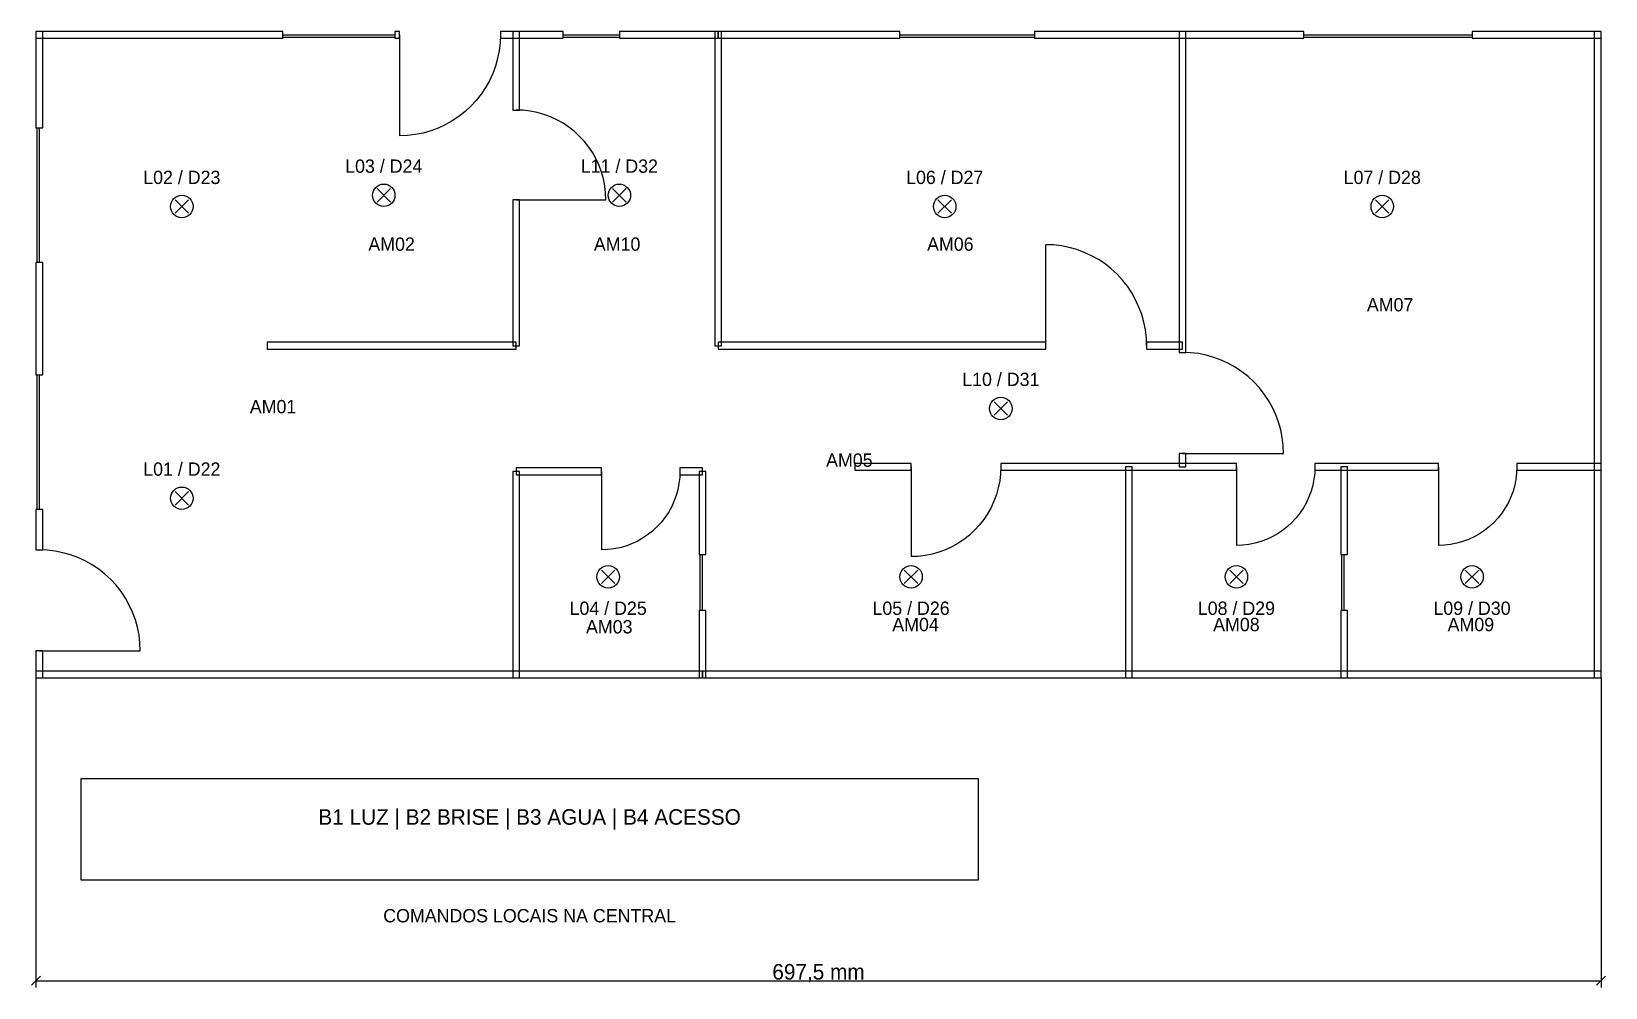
# Model space of a CAD drawing. Header units: millimetres. Extents: x -2 to 700, y -138 to 288.
import ezdxf
from ezdxf.enums import TextEntityAlignment as Align

# ---------------------------------------------------------------- set-up
doc = ezdxf.new("R2010")
doc.units = ezdxf.units.MM
for name, color, linetype in [('ABERTURAS', 8, 'Continuous'), ('COTAS', 8, 'Continuous'), ('ILUMINACAO', 8, 'Continuous'), ('PAREDES', 8, 'Continuous'), ('SISTEMAS', 8, 'Continuous')]:
    doc.layers.add(name, color=color, linetype=linetype)

msp = doc.modelspace()

# ---------------------------------------------------------------- linework, layer by layer
at = {"layer": 'ABERTURAS'}
for p, q in [((110, 286.5), (160, 286.5)), ((110, 285.5), (160, 285.5)), ((162, 286.5), (162, 241.5)), ((235, 286.5), (260, 286.5)), ((235, 285.5), (260, 285.5)), ((385, 286.5), (445, 286.5)), ((385, 285.5), (445, 285.5)), ((565, 286.5), (640, 286.5)), ((565, 285.5), (640, 285.5)), ((0.5, 185), (0.5, 245)), ((1.5, 185), (1.5, 245)), ((214, 213), (254, 213)), ((450, 148), (450, 193)), ((0.5, 75), (0.5, 135)), ((1.5, 75), (1.5, 135)), ((511, 100), (556, 100)), ((252, 92), (252, 57)), ((390, 94), (390, 54)), ((535, 94), (535, 59)), ((625, 94), (625, 59)), ((296, 30), (296, 55)), ((297, 30), (297, 55)), ((582, 30), (582, 55)), ((583, 30), (583, 55)), ((1.5, 12), (46.5, 12))]:
    msp.add_line(p, q, dxfattribs=at)
for points in [[(207, 286.5), (206.86, 282.97), (206.45, 279.46), (205.76, 275.99), (204.8, 272.59), (203.57, 269.28), (202.1, 266.07), (200.37, 262.99), (198.41, 260.05), (196.22, 257.27), (193.82, 254.68), (191.23, 252.28), (188.45, 250.09), (185.51, 248.13), (182.43, 246.4), (179.22, 244.93), (175.91, 243.7), (172.51, 242.74), (169.04, 242.05), (165.53, 241.64), (162, 241.5)], [(254, 213), (253.88, 216.14), (253.51, 219.26), (252.89, 222.34), (252.04, 225.36), (250.96, 228.31), (249.64, 231.16), (248.11, 233.9), (246.36, 236.51), (244.42, 238.98), (242.28, 241.28), (239.98, 243.42), (237.51, 245.36), (234.9, 247.11), (232.16, 248.64), (229.31, 249.96), (226.36, 251.04), (223.34, 251.89), (220.26, 252.51), (217.14, 252.88), (214, 253)], [(495, 148), (494.86, 151.53), (494.45, 155.04), (493.76, 158.51), (492.8, 161.91), (491.57, 165.22), (490.1, 168.43), (488.37, 171.51), (486.41, 174.45), (484.22, 177.23), (481.82, 179.82), (479.23, 182.22), (476.45, 184.41), (473.51, 186.37), (470.43, 188.1), (467.22, 189.57), (463.91, 190.8), (460.51, 191.76), (457.04, 192.45), (453.53, 192.86), (450, 193)], [(556, 100), (555.86, 103.53), (555.45, 107.04), (554.76, 110.51), (553.8, 113.91), (552.57, 117.22), (551.1, 120.43), (549.37, 123.51), (547.41, 126.45), (545.22, 129.23), (542.82, 131.82), (540.23, 134.22), (537.45, 136.41), (534.51, 138.37), (531.43, 140.1), (528.22, 141.57), (524.91, 142.8), (521.51, 143.76), (518.04, 144.45), (514.53, 144.86), (511, 145)], [(287, 92), (286.89, 89.25), (286.57, 86.52), (286.03, 83.83), (285.29, 81.18), (284.34, 78.61), (283.19, 76.11), (281.84, 73.71), (280.32, 71.43), (278.61, 69.27), (276.75, 67.25), (274.73, 65.39), (272.57, 63.68), (270.29, 62.16), (267.89, 60.81), (265.39, 59.66), (262.82, 58.71), (260.17, 57.97), (257.48, 57.43), (254.75, 57.11), (252, 57)], [(430, 94), (429.88, 90.86), (429.51, 87.74), (428.89, 84.66), (428.04, 81.64), (426.96, 78.69), (425.64, 75.84), (424.11, 73.1), (422.36, 70.49), (420.42, 68.02), (418.28, 65.72), (415.98, 63.58), (413.51, 61.64), (410.9, 59.89), (408.16, 58.36), (405.31, 57.04), (402.36, 55.96), (399.34, 55.11), (396.26, 54.49), (393.14, 54.12), (390, 54)], [(570, 94), (569.89, 91.25), (569.57, 88.52), (569.03, 85.83), (568.29, 83.18), (567.34, 80.61), (566.19, 78.11), (564.84, 75.71), (563.32, 73.43), (561.61, 71.27), (559.75, 69.25), (557.73, 67.39), (555.57, 65.68), (553.29, 64.16), (550.89, 62.81), (548.39, 61.66), (545.82, 60.71), (543.17, 59.97), (540.48, 59.43), (537.75, 59.11), (535, 59)], [(660, 94), (659.89, 91.25), (659.57, 88.52), (659.03, 85.83), (658.29, 83.18), (657.34, 80.61), (656.19, 78.11), (654.84, 75.71), (653.32, 73.43), (651.61, 71.27), (649.75, 69.25), (647.73, 67.39), (645.57, 65.68), (643.29, 64.16), (640.89, 62.81), (638.39, 61.66), (635.82, 60.71), (633.17, 59.97), (630.48, 59.43), (627.75, 59.11), (625, 59)], [(46.5, 12), (46.36, 15.53), (45.95, 19.04), (45.26, 22.51), (44.3, 25.91), (43.07, 29.22), (41.6, 32.43), (39.87, 35.51), (37.91, 38.45), (35.72, 41.23), (33.32, 43.82), (30.73, 46.22), (27.95, 48.41), (25.01, 50.37), (21.93, 52.1), (18.72, 53.57), (15.41, 54.8), (12.01, 55.76), (8.54, 56.45), (5.03, 56.86), (1.5, 57)]]:
    msp.add_lwpolyline(points, dxfattribs=at)
at = {"layer": 'COTAS'}
for p, q in [((0, 0), (0, -138)), ((697.5, 0), (697.5, -138)), ((-2, -137), (2, -133)), ((695.5, -137), (699.5, -133)), ((0, -135), (697.5, -135))]:
    msp.add_line(p, q, dxfattribs=at)
at = {"layer": 'ILUMINACAO'}
for p, q in [((152, 212), (158, 218)), ((152, 218), (158, 212)), ((257, 212), (263, 218)), ((257, 218), (263, 212)), ((62, 207), (68, 213)), ((62, 213), (68, 207)), ((402, 207), (408, 213)), ((402, 213), (408, 207)), ((597, 207), (603, 213)), ((597, 213), (603, 207)), ((427, 117), (433, 123)), ((427, 123), (433, 117)), ((62, 77), (68, 83)), ((62, 83), (68, 77)), ((252, 42), (258, 48)), ((252, 48), (258, 42)), ((387, 42), (393, 48)), ((387, 48), (393, 42)), ((532, 42), (538, 48)), ((532, 48), (538, 42)), ((637, 42), (643, 48)), ((637, 48), (643, 42))]:
    msp.add_line(p, q, dxfattribs=at)
for centre in [(155, 215), (260, 215), (65, 210), (405, 210), (600, 210), (430, 120), (65, 80), (255, 45), (390, 45), (535, 45), (640, 45)]:
    msp.add_circle(centre, 5, dxfattribs=at)
at = {"layer": 'PAREDES'}
for points in [[(0, 245), (3, 245), (3, 288), (0, 288)], [(0, 285), (110, 285), (110, 288), (0, 288)], [(160, 285), (162, 285), (162, 288), (160, 288)], [(207, 285), (235, 285), (235, 288), (207, 288)], [(212.5, 253), (215.5, 253), (215.5, 288), (212.5, 288)], [(260, 285), (304, 285), (304, 288), (260, 288)], [(302.5, 148), (305.5, 148), (305.5, 288), (302.5, 288)], [(304, 285), (385, 285), (385, 288), (304, 288)], [(445, 285), (565, 285), (565, 288), (445, 288)], [(509.5, 145), (512.5, 145), (512.5, 288), (509.5, 288)], [(640, 285), (697.5, 285), (697.5, 288), (640, 288)], [(694.5, 0), (697.5, 0), (697.5, 288), (694.5, 288)], [(212.5, 148), (215.5, 148), (215.5, 213), (212.5, 213)], [(0, 135), (3, 135), (3, 185), (0, 185)], [(103, 146.5), (214, 146.5), (214, 149.5), (103, 149.5)], [(304, 146.5), (450, 146.5), (450, 149.5), (304, 149.5)], [(495, 146.5), (511, 146.5), (511, 149.5), (495, 149.5)], [(509.5, 94), (512.5, 94), (512.5, 100), (509.5, 100)], [(212.5, 0), (215.5, 0), (215.5, 92), (212.5, 92)], [(214, 90.5), (252, 90.5), (252, 93.5), (214, 93.5)], [(287, 90.5), (297, 90.5), (297, 93.5), (287, 93.5)], [(295.5, 55), (298.5, 55), (298.5, 92), (295.5, 92)], [(365, 92.5), (390, 92.5), (390, 95.5), (365, 95.5)], [(430, 92.5), (535, 92.5), (535, 95.5), (430, 95.5)], [(485.5, 0), (488.5, 0), (488.5, 94), (485.5, 94)], [(570, 92.5), (625, 92.5), (625, 95.5), (570, 95.5)], [(581.5, 55), (584.5, 55), (584.5, 94), (581.5, 94)], [(660, 92.5), (697.5, 92.5), (697.5, 95.5), (660, 95.5)], [(0, 57), (3, 57), (3, 75), (0, 75)], [(295.5, 0), (298.5, 0), (298.5, 30), (295.5, 30)], [(581.5, 0), (584.5, 0), (584.5, 30), (581.5, 30)], [(0, 0), (3, 0), (3, 12), (0, 12)], [(0, 0), (297, 0), (297, 3), (0, 3)], [(297, 0), (697.5, 0), (697.5, 3), (297, 3)]]:
    msp.add_lwpolyline(points, close=True, dxfattribs=at)
at = {"layer": 'SISTEMAS'}
msp.add_lwpolyline([(20, -90), (420, -90), (420, -45), (20, -45)], close=True, dxfattribs=at)

# ---------------------------------------------------------------- texts
at = {"layer": 'COTAS'}
for s, height, p in [('AM02', 5.932, (158.5, 193.25)), ('AM10', 5.932, (259, 193.25)), ('AM06', 5.932, (407.5, 193.25)), ('AM07', 5.932, (603.5, 166.25)), ('AM01', 5.932, (105.67, 120.83)), ('AM05', 5.932, (362.5, 97)), ('AM03', 5.932, (255.5, 22.75)), ('AM04', 5.932, (392, 23.75)), ('AM08', 5.932, (535, 23.75)), ('AM09', 5.932, (639.5, 23.75)), ('697,5 mm', 6.921, (348.75, -131))]:
    msp.add_text(s, height=height, dxfattribs=at).set_placement(p, align=Align.MIDDLE_CENTER)
at = {"layer": 'ILUMINACAO'}
for s, p in [('L02 / D23', (65, 223)), ('L03 / D24', (155, 228)), ('L11 / D32', (260, 228)), ('L06 / D27', (405, 223)), ('L07 / D28', (600, 223)), ('L10 / D31', (430, 133)), ('L01 / D22', (65, 93)), ('L04 / D25', (255, 31)), ('L05 / D26', (390, 31)), ('L08 / D29', (535, 31)), ('L09 / D30', (640, 31))]:
    msp.add_text(s, height=5.932, dxfattribs=at).set_placement(p, align=Align.MIDDLE_CENTER)
at = {"layer": 'SISTEMAS'}
for s, height, p in [('B1 LUZ | B2 BRISE | B3 AGUA | B4 ACESSO', 6.9209, (220, -62)), ('COMANDOS LOCAIS NA CENTRAL', 5.9322, (220, -106))]:
    msp.add_text(s, height=height, dxfattribs=at).set_placement(p, align=Align.MIDDLE_CENTER)

doc.saveas('drawing.dxf')
